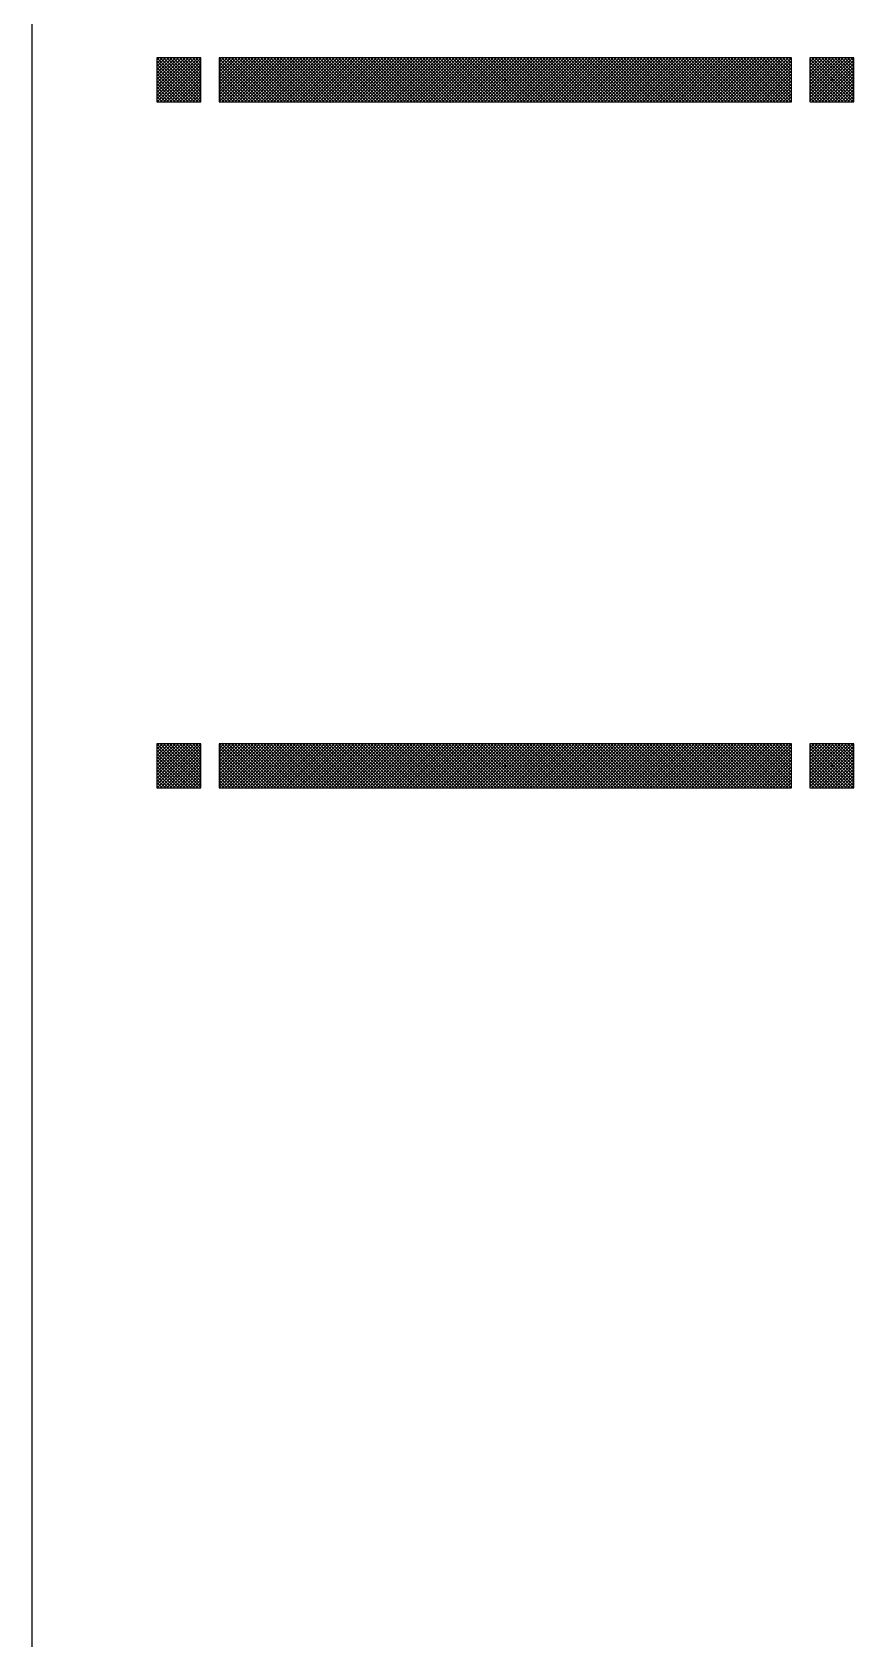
# Model space of a CAD drawing. Extents: x -92740 to -63661, y -15771 to -4391.
# Drawn here: x -82795.5 to -82644.3, y -6509.4 to -6213.7 of the extents above; entities that cross this region are included whole.
import ezdxf

# ---------------------------------------------------------------- set-up
doc = ezdxf.new("R2010")
doc.units = 0
doc.header["$MEASUREMENT"] = 0
doc.layers.add('ROOMNAME', color=1, linetype='Continuous')

msp = doc.modelspace()

# ---------------------------------------------------------------- linework, layer by layer
at = {"layer": 'ROOMNAME', "color": 103, "linetype": 'Continuous', "ltscale": 1.51875}
msp.add_line((-82795.5, -7278.9), (-82795.5, -5818.2), dxfattribs=at)
at = {"layer": 'ROOMNAME', "color": 3, "linetype": 'Continuous', "ltscale": 0.379687}
for p, q in [((-82764.45, -6218.47), (-82772.55, -6218.47)), ((-82772.55, -6218.47), (-82772.55, -6226.57)), ((-82772.55, -6218.89), (-82772.13, -6218.47)), ((-82772.55, -6219.49), (-82771.54, -6218.47)), ((-82772.55, -6220.08), (-82770.94, -6218.47)), ((-82772.55, -6220.68), (-82770.34, -6218.47)), ((-82772.55, -6221.28), (-82769.75, -6218.47)), ((-82772.55, -6221.87), (-82769.15, -6218.47)), ((-82772.55, -6222.47), (-82768.55, -6218.47)), ((-82772.55, -6223.07), (-82767.96, -6218.47)), ((-82772.55, -6223.66), (-82767.36, -6218.47)), ((-82772.55, -6224.26), (-82766.76, -6218.47)), ((-82772.55, -6224.86), (-82766.17, -6218.47)), ((-82772.55, -6225.45), (-82765.57, -6218.47)), ((-82772.55, -6226.05), (-82764.97, -6218.47)), ((-82772.55, -6219.05), (-82765.02, -6226.57)), ((-82772.55, -6219.64), (-82765.62, -6226.57)), ((-82772.55, -6220.24), (-82766.22, -6226.57)), ((-82772.53, -6218.47), (-82764.45, -6226.55)), ((-82772.48, -6226.57), (-82764.45, -6218.55)), ((-82771.93, -6218.47), (-82764.45, -6225.95)), ((-82771.88, -6226.57), (-82764.45, -6219.14)), ((-82771.33, -6218.47), (-82764.45, -6225.36)), ((-82771.28, -6226.57), (-82764.45, -6219.74)), ((-82770.74, -6218.47), (-82764.45, -6224.76)), ((-82770.69, -6226.57), (-82764.45, -6220.34)), ((-82770.14, -6218.47), (-82764.45, -6224.16)), ((-82769.54, -6218.47), (-82764.45, -6223.57)), ((-82768.95, -6218.47), (-82764.45, -6222.97)), ((-82768.35, -6218.47), (-82764.45, -6222.37)), ((-82767.75, -6218.47), (-82764.45, -6221.78)), ((-82767.16, -6218.47), (-82764.45, -6221.18)), ((-82766.56, -6218.47), (-82764.45, -6220.58)), ((-82765.96, -6218.47), (-82764.45, -6219.99)), ((-82765.37, -6218.47), (-82764.45, -6219.39)), ((-82764.77, -6218.47), (-82764.45, -6218.79)), ((-82764.45, -6226.57), (-82764.45, -6218.47)), ((-82655.78, -6218.47), (-82761.08, -6218.47)), ((-82761.08, -6218.47), (-82761.08, -6226.57)), ((-82761.08, -6218.75), (-82760.8, -6218.47)), ((-82761.08, -6219.35), (-82760.2, -6218.47)), ((-82761.08, -6219.94), (-82759.6, -6218.47)), ((-82761.08, -6220.54), (-82759.01, -6218.47)), ((-82761.08, -6221.14), (-82758.41, -6218.47)), ((-82761.08, -6221.73), (-82757.81, -6218.47)), ((-82761.08, -6222.33), (-82757.22, -6218.47)), ((-82761.08, -6222.93), (-82756.62, -6218.47)), ((-82761.08, -6223.52), (-82756.02, -6218.47)), ((-82761.08, -6224.12), (-82755.43, -6218.47)), ((-82761.08, -6224.72), (-82754.83, -6218.47)), ((-82761.08, -6225.31), (-82754.23, -6218.47)), ((-82761.08, -6225.91), (-82753.64, -6218.47)), ((-82761.08, -6226.51), (-82753.04, -6218.47)), ((-82761.08, -6218.59), (-82753.09, -6226.57)), ((-82761.08, -6219.19), (-82753.69, -6226.57)), ((-82761.08, -6219.78), (-82754.29, -6226.57)), ((-82761.08, -6220.38), (-82754.88, -6226.57)), ((-82760.6, -6218.47), (-82752.5, -6226.57)), ((-82760.54, -6226.57), (-82752.44, -6218.47)), ((-82760, -6218.47), (-82751.9, -6226.57)), ((-82759.95, -6226.57), (-82751.85, -6218.47)), ((-82759.4, -6218.47), (-82751.3, -6226.57)), ((-82759.35, -6226.57), (-82751.25, -6218.47)), ((-82758.81, -6218.47), (-82750.71, -6226.57)), ((-82758.75, -6226.57), (-82750.65, -6218.47)), ((-82758.21, -6218.47), (-82750.11, -6226.57)), ((-82758.16, -6226.57), (-82750.06, -6218.47)), ((-82757.61, -6218.47), (-82749.51, -6226.57)), ((-82757.56, -6226.57), (-82749.46, -6218.47)), ((-82757.02, -6218.47), (-82748.92, -6226.57)), ((-82756.96, -6226.57), (-82748.86, -6218.47)), ((-82756.42, -6218.47), (-82748.32, -6226.57)), ((-82756.37, -6226.57), (-82748.27, -6218.47)), ((-82755.82, -6218.47), (-82747.72, -6226.57)), ((-82755.77, -6226.57), (-82747.67, -6218.47)), ((-82755.23, -6218.47), (-82747.13, -6226.57)), ((-82755.17, -6226.57), (-82747.07, -6218.47)), ((-82754.63, -6218.47), (-82746.53, -6226.57)), ((-82754.58, -6226.57), (-82746.48, -6218.47)), ((-82754.03, -6218.47), (-82745.93, -6226.57)), ((-82753.98, -6226.57), (-82745.88, -6218.47)), ((-82753.44, -6218.47), (-82745.34, -6226.57)), ((-82753.38, -6226.57), (-82745.28, -6218.47)), ((-82752.84, -6218.47), (-82744.74, -6226.57)), ((-82752.79, -6226.57), (-82744.69, -6218.47)), ((-82752.24, -6218.47), (-82744.14, -6226.57)), ((-82752.19, -6226.57), (-82744.09, -6218.47)), ((-82751.65, -6218.47), (-82743.55, -6226.57)), ((-82751.59, -6226.57), (-82743.49, -6218.47)), ((-82751.05, -6218.47), (-82742.95, -6226.57)), ((-82751, -6226.57), (-82742.9, -6218.47)), ((-82750.45, -6218.47), (-82742.35, -6226.57)), ((-82750.4, -6226.57), (-82742.3, -6218.47)), ((-82749.86, -6218.47), (-82741.76, -6226.57)), ((-82749.8, -6226.57), (-82741.7, -6218.47)), ((-82749.26, -6218.47), (-82741.16, -6226.57)), ((-82749.21, -6226.57), (-82741.11, -6218.47)), ((-82748.66, -6218.47), (-82740.56, -6226.57)), ((-82748.61, -6226.57), (-82740.51, -6218.47)), ((-82748.07, -6218.47), (-82739.97, -6226.57)), ((-82748.01, -6226.57), (-82739.91, -6218.47)), ((-82747.47, -6218.47), (-82739.37, -6226.57)), ((-82747.42, -6226.57), (-82739.32, -6218.47)), ((-82746.87, -6218.47), (-82738.77, -6226.57)), ((-82746.82, -6226.57), (-82738.72, -6218.47)), ((-82746.28, -6218.47), (-82738.18, -6226.57)), ((-82746.22, -6226.57), (-82738.12, -6218.47)), ((-82745.68, -6218.47), (-82737.58, -6226.57)), ((-82745.63, -6226.57), (-82737.53, -6218.47)), ((-82745.08, -6218.47), (-82736.98, -6226.57)), ((-82745.03, -6226.57), (-82736.93, -6218.47)), ((-82744.49, -6218.47), (-82736.39, -6226.57)), ((-82744.43, -6226.57), (-82736.33, -6218.47)), ((-82743.89, -6218.47), (-82735.79, -6226.57)), ((-82743.84, -6226.57), (-82735.74, -6218.47)), ((-82743.29, -6218.47), (-82735.19, -6226.57)), ((-82743.24, -6226.57), (-82735.14, -6218.47)), ((-82742.7, -6218.47), (-82734.6, -6226.57)), ((-82742.65, -6226.57), (-82734.54, -6218.47)), ((-82742.1, -6218.47), (-82734, -6226.57)), ((-82742.05, -6226.57), (-82733.95, -6218.47)), ((-82741.5, -6218.47), (-82733.4, -6226.57)), ((-82741.45, -6226.57), (-82733.35, -6218.47)), ((-82740.91, -6218.47), (-82732.81, -6226.57)), ((-82740.86, -6226.57), (-82732.76, -6218.47)), ((-82740.31, -6218.47), (-82732.21, -6226.57)), ((-82740.26, -6226.57), (-82732.16, -6218.47)), ((-82739.71, -6218.47), (-82731.61, -6226.57)), ((-82739.66, -6226.57), (-82731.56, -6218.47)), ((-82739.12, -6218.47), (-82731.02, -6226.57)), ((-82739.06, -6226.57), (-82730.97, -6218.47)), ((-82738.52, -6218.47), (-82730.42, -6226.57)), ((-82738.47, -6226.57), (-82730.37, -6218.47)), ((-82737.92, -6218.47), (-82729.82, -6226.57)), ((-82737.87, -6226.57), (-82729.77, -6218.47)), ((-82737.33, -6218.47), (-82729.23, -6226.57)), ((-82737.28, -6226.57), (-82729.18, -6218.47)), ((-82736.73, -6218.47), (-82728.63, -6226.57)), ((-82736.68, -6226.57), (-82728.58, -6218.47)), ((-82736.13, -6218.47), (-82728.03, -6226.57)), ((-82736.08, -6226.57), (-82727.98, -6218.47)), ((-82735.54, -6218.47), (-82727.44, -6226.57)), ((-82735.49, -6226.57), (-82727.39, -6218.47)), ((-82734.94, -6218.47), (-82726.84, -6226.57)), ((-82734.89, -6226.57), (-82726.79, -6218.47)), ((-82734.34, -6218.47), (-82726.24, -6226.57)), ((-82734.29, -6226.57), (-82726.19, -6218.47)), ((-82733.75, -6218.47), (-82725.65, -6226.57)), ((-82733.7, -6226.57), (-82725.6, -6218.47)), ((-82733.15, -6218.47), (-82725.05, -6226.57)), ((-82733.1, -6226.57), (-82725, -6218.47)), ((-82732.55, -6218.47), (-82724.45, -6226.57)), ((-82732.5, -6226.57), (-82724.4, -6218.47)), ((-82731.96, -6218.47), (-82723.86, -6226.57)), ((-82731.91, -6226.57), (-82723.81, -6218.47)), ((-82731.36, -6218.47), (-82723.26, -6226.57)), ((-82731.31, -6226.57), (-82723.21, -6218.47)), ((-82730.76, -6218.47), (-82722.66, -6226.57)), ((-82730.71, -6226.57), (-82722.61, -6218.47)), ((-82730.17, -6218.47), (-82722.07, -6226.57)), ((-82730.12, -6226.57), (-82722.02, -6218.47)), ((-82729.57, -6218.47), (-82721.47, -6226.57)), ((-82729.52, -6226.57), (-82721.42, -6218.47)), ((-82728.97, -6218.47), (-82720.87, -6226.57)), ((-82728.92, -6226.57), (-82720.82, -6218.47)), ((-82728.38, -6218.47), (-82720.28, -6226.57)), ((-82728.33, -6226.57), (-82720.23, -6218.47)), ((-82727.78, -6218.47), (-82719.68, -6226.57)), ((-82727.73, -6226.57), (-82719.63, -6218.47)), ((-82727.18, -6218.47), (-82719.08, -6226.57)), ((-82727.13, -6226.57), (-82719.03, -6218.47)), ((-82726.59, -6218.47), (-82718.49, -6226.57)), ((-82726.54, -6226.57), (-82718.44, -6218.47)), ((-82725.99, -6218.47), (-82717.89, -6226.57)), ((-82725.94, -6226.57), (-82717.84, -6218.47)), ((-82725.39, -6218.47), (-82717.29, -6226.57)), ((-82725.34, -6226.57), (-82717.24, -6218.47)), ((-82724.8, -6218.47), (-82716.7, -6226.57)), ((-82724.75, -6226.57), (-82716.65, -6218.47)), ((-82724.2, -6218.47), (-82716.1, -6226.57)), ((-82724.15, -6226.57), (-82716.05, -6218.47)), ((-82723.6, -6218.47), (-82715.5, -6226.57)), ((-82723.55, -6226.57), (-82715.45, -6218.47)), ((-82723.01, -6218.47), (-82714.91, -6226.57)), ((-82722.96, -6226.57), (-82714.86, -6218.47)), ((-82722.41, -6218.47), (-82714.31, -6226.57)), ((-82722.36, -6226.57), (-82714.26, -6218.47)), ((-82721.82, -6218.47), (-82713.71, -6226.57)), ((-82721.76, -6226.57), (-82713.66, -6218.47)), ((-82721.22, -6218.47), (-82713.12, -6226.57)), ((-82721.17, -6226.57), (-82713.07, -6218.47)), ((-82720.62, -6218.47), (-82712.52, -6226.57)), ((-82720.57, -6226.57), (-82712.47, -6218.47)), ((-82720.02, -6218.47), (-82711.93, -6226.57)), ((-82719.97, -6226.57), (-82711.87, -6218.47)), ((-82719.43, -6218.47), (-82711.33, -6226.57)), ((-82719.38, -6226.57), (-82711.28, -6218.47)), ((-82718.83, -6218.47), (-82710.73, -6226.57)), ((-82718.78, -6226.57), (-82710.68, -6218.47)), ((-82718.23, -6218.47), (-82710.13, -6226.57)), ((-82718.18, -6226.57), (-82710.08, -6218.47)), ((-82717.64, -6218.47), (-82709.54, -6226.57)), ((-82717.59, -6226.57), (-82709.49, -6218.47)), ((-82717.04, -6218.47), (-82708.94, -6226.57)), ((-82716.99, -6226.57), (-82708.89, -6218.47)), ((-82716.45, -6218.47), (-82708.35, -6226.57)), ((-82716.39, -6226.57), (-82708.29, -6218.47)), ((-82715.85, -6218.47), (-82707.75, -6226.57)), ((-82715.8, -6226.57), (-82707.7, -6218.47)), ((-82715.25, -6218.47), (-82707.15, -6226.57)), ((-82715.2, -6226.57), (-82707.1, -6218.47)), ((-82714.66, -6218.47), (-82706.56, -6226.57)), ((-82714.6, -6226.57), (-82706.5, -6218.47)), ((-82714.06, -6218.47), (-82705.96, -6226.57)), ((-82714.01, -6226.57), (-82705.91, -6218.47)), ((-82713.46, -6218.47), (-82705.36, -6226.57)), ((-82713.41, -6226.57), (-82705.31, -6218.47)), ((-82712.87, -6218.47), (-82704.77, -6226.57)), ((-82712.81, -6226.57), (-82704.71, -6218.47)), ((-82712.27, -6218.47), (-82704.17, -6226.57)), ((-82712.22, -6226.57), (-82704.12, -6218.47)), ((-82711.67, -6218.47), (-82703.57, -6226.57)), ((-82711.62, -6226.57), (-82703.52, -6218.47)), ((-82711.08, -6218.47), (-82702.98, -6226.57)), ((-82711.02, -6226.57), (-82702.92, -6218.47)), ((-82710.48, -6218.47), (-82702.38, -6226.57)), ((-82710.43, -6226.57), (-82702.33, -6218.47)), ((-82709.88, -6218.47), (-82701.78, -6226.57)), ((-82709.83, -6226.57), (-82701.73, -6218.47)), ((-82709.29, -6218.47), (-82701.19, -6226.57)), ((-82709.23, -6226.57), (-82701.13, -6218.47)), ((-82708.69, -6218.47), (-82700.59, -6226.57)), ((-82708.64, -6226.57), (-82700.54, -6218.47)), ((-82708.09, -6218.47), (-82699.99, -6226.57)), ((-82708.04, -6226.57), (-82699.94, -6218.47)), ((-82707.5, -6218.47), (-82699.4, -6226.57)), ((-82707.44, -6226.57), (-82699.34, -6218.47)), ((-82706.9, -6218.47), (-82698.8, -6226.57)), ((-82706.85, -6226.57), (-82698.75, -6218.47)), ((-82706.3, -6218.47), (-82698.2, -6226.57)), ((-82706.25, -6226.57), (-82698.15, -6218.47)), ((-82705.71, -6218.47), (-82697.61, -6226.57)), ((-82705.65, -6226.57), (-82697.55, -6218.47)), ((-82705.11, -6218.47), (-82697.01, -6226.57)), ((-82705.06, -6226.57), (-82696.96, -6218.47)), ((-82704.51, -6218.47), (-82696.41, -6226.57)), ((-82704.46, -6226.57), (-82696.36, -6218.47)), ((-82703.92, -6218.47), (-82695.82, -6226.57)), ((-82703.86, -6226.57), (-82695.76, -6218.47)), ((-82703.32, -6218.47), (-82695.22, -6226.57)), ((-82703.27, -6226.57), (-82695.17, -6218.47)), ((-82702.72, -6218.47), (-82694.62, -6226.57)), ((-82702.67, -6226.57), (-82694.57, -6218.47)), ((-82702.13, -6218.47), (-82694.03, -6226.57)), ((-82702.07, -6226.57), (-82693.97, -6218.47)), ((-82701.53, -6218.47), (-82693.43, -6226.57)), ((-82701.48, -6226.57), (-82693.38, -6218.47)), ((-82700.93, -6218.47), (-82692.83, -6226.57)), ((-82700.88, -6226.57), (-82692.78, -6218.47)), ((-82700.34, -6218.47), (-82692.24, -6226.57)), ((-82700.28, -6226.57), (-82692.18, -6218.47)), ((-82699.74, -6218.47), (-82691.64, -6226.57)), ((-82699.69, -6226.57), (-82691.59, -6218.47)), ((-82699.14, -6218.47), (-82691.04, -6226.57)), ((-82699.09, -6226.57), (-82690.99, -6218.47)), ((-82698.55, -6218.47), (-82690.45, -6226.57)), ((-82698.49, -6226.57), (-82690.39, -6218.47)), ((-82697.95, -6218.47), (-82689.85, -6226.57)), ((-82697.9, -6226.57), (-82689.8, -6218.47)), ((-82697.35, -6218.47), (-82689.25, -6226.57)), ((-82697.3, -6226.57), (-82689.2, -6218.47)), ((-82696.76, -6218.47), (-82688.66, -6226.57)), ((-82696.7, -6226.57), (-82688.6, -6218.47)), ((-82696.16, -6218.47), (-82688.06, -6226.57)), ((-82696.11, -6226.57), (-82688.01, -6218.47)), ((-82695.56, -6218.47), (-82687.46, -6226.57)), ((-82695.51, -6226.57), (-82687.41, -6218.47)), ((-82694.97, -6218.47), (-82686.87, -6226.57)), ((-82694.91, -6226.57), (-82686.81, -6218.47)), ((-82694.37, -6218.47), (-82686.27, -6226.57)), ((-82694.32, -6226.57), (-82686.22, -6218.47)), ((-82693.77, -6218.47), (-82685.67, -6226.57)), ((-82693.72, -6226.57), (-82685.62, -6218.47)), ((-82693.18, -6218.47), (-82685.08, -6226.57)), ((-82693.12, -6226.57), (-82685.02, -6218.47)), ((-82692.58, -6218.47), (-82684.48, -6226.57)), ((-82692.53, -6226.57), (-82684.43, -6218.47)), ((-82691.98, -6218.47), (-82683.88, -6226.57)), ((-82691.93, -6226.57), (-82683.83, -6218.47)), ((-82691.39, -6218.47), (-82683.29, -6226.57)), ((-82691.33, -6226.57), (-82683.23, -6218.47)), ((-82690.79, -6218.47), (-82682.69, -6226.57)), ((-82690.74, -6226.57), (-82682.64, -6218.47)), ((-82690.19, -6218.47), (-82682.09, -6226.57)), ((-82690.14, -6226.57), (-82682.04, -6218.47)), ((-82689.6, -6218.47), (-82681.5, -6226.57)), ((-82689.54, -6226.57), (-82681.44, -6218.47)), ((-82689, -6218.47), (-82680.9, -6226.57)), ((-82688.95, -6226.57), (-82680.85, -6218.47)), ((-82688.4, -6218.47), (-82680.3, -6226.57)), ((-82688.35, -6226.57), (-82680.25, -6218.47)), ((-82687.81, -6218.47), (-82679.71, -6226.57)), ((-82687.76, -6226.57), (-82679.65, -6218.47)), ((-82687.21, -6218.47), (-82679.11, -6226.57)), ((-82687.16, -6226.57), (-82679.06, -6218.47)), ((-82686.61, -6218.47), (-82678.51, -6226.57)), ((-82686.56, -6226.57), (-82678.46, -6218.47)), ((-82686.02, -6218.47), (-82677.92, -6226.57)), ((-82685.96, -6226.57), (-82677.86, -6218.47)), ((-82685.42, -6218.47), (-82677.32, -6226.57)), ((-82685.37, -6226.57), (-82677.27, -6218.47)), ((-82684.82, -6218.47), (-82676.72, -6226.57)), ((-82684.77, -6226.57), (-82676.67, -6218.47)), ((-82684.23, -6218.47), (-82676.13, -6226.57)), ((-82684.18, -6226.57), (-82676.08, -6218.47)), ((-82683.63, -6218.47), (-82675.53, -6226.57)), ((-82683.58, -6226.57), (-82675.48, -6218.47)), ((-82683.03, -6218.47), (-82674.93, -6226.57)), ((-82682.98, -6226.57), (-82674.88, -6218.47)), ((-82682.44, -6218.47), (-82674.34, -6226.57)), ((-82682.39, -6226.57), (-82674.29, -6218.47)), ((-82681.84, -6218.47), (-82673.74, -6226.57)), ((-82681.79, -6226.57), (-82673.69, -6218.47)), ((-82681.24, -6218.47), (-82673.14, -6226.57)), ((-82681.19, -6226.57), (-82673.09, -6218.47)), ((-82680.65, -6218.47), (-82672.55, -6226.57)), ((-82680.59, -6226.57), (-82672.5, -6218.47)), ((-82680.05, -6218.47), (-82671.95, -6226.57)), ((-82680, -6226.57), (-82671.9, -6218.47)), ((-82679.45, -6218.47), (-82671.35, -6226.57)), ((-82679.4, -6226.57), (-82671.3, -6218.47)), ((-82678.86, -6218.47), (-82670.76, -6226.57)), ((-82678.81, -6226.57), (-82670.71, -6218.47)), ((-82678.26, -6218.47), (-82670.16, -6226.57)), ((-82678.21, -6226.57), (-82670.11, -6218.47)), ((-82677.66, -6218.47), (-82669.57, -6226.57)), ((-82677.61, -6226.57), (-82669.51, -6218.47)), ((-82677.07, -6218.47), (-82668.97, -6226.57)), ((-82677.02, -6226.57), (-82668.92, -6218.47)), ((-82676.47, -6218.47), (-82668.37, -6226.57)), ((-82676.42, -6226.57), (-82668.32, -6218.47)), ((-82675.88, -6218.47), (-82667.78, -6226.57)), ((-82675.82, -6226.57), (-82667.72, -6218.47)), ((-82675.28, -6218.47), (-82667.18, -6226.57)), ((-82675.23, -6226.57), (-82667.13, -6218.47)), ((-82674.68, -6218.47), (-82666.58, -6226.57)), ((-82674.63, -6226.57), (-82666.53, -6218.47)), ((-82674.08, -6218.47), (-82665.98, -6226.57)), ((-82674.03, -6226.57), (-82665.93, -6218.47)), ((-82673.49, -6218.47), (-82665.39, -6226.57)), ((-82673.44, -6226.57), (-82665.34, -6218.47)), ((-82672.89, -6218.47), (-82664.79, -6226.57)), ((-82672.84, -6226.57), (-82664.74, -6218.47)), ((-82672.3, -6218.47), (-82664.2, -6226.57)), ((-82672.24, -6226.57), (-82664.14, -6218.47)), ((-82671.7, -6218.47), (-82663.6, -6226.57)), ((-82671.65, -6226.57), (-82663.55, -6218.47)), ((-82671.1, -6218.47), (-82663, -6226.57)), ((-82671.05, -6226.57), (-82662.95, -6218.47)), ((-82670.51, -6218.47), (-82662.41, -6226.57)), ((-82670.45, -6226.57), (-82662.35, -6218.47)), ((-82669.91, -6218.47), (-82661.81, -6226.57)), ((-82669.86, -6226.57), (-82661.76, -6218.47)), ((-82669.31, -6218.47), (-82661.21, -6226.57)), ((-82669.26, -6226.57), (-82661.16, -6218.47)), ((-82668.72, -6218.47), (-82660.62, -6226.57)), ((-82668.66, -6226.57), (-82660.56, -6218.47)), ((-82668.12, -6218.47), (-82660.02, -6226.57)), ((-82668.07, -6226.57), (-82659.97, -6218.47)), ((-82667.52, -6218.47), (-82659.42, -6226.57)), ((-82667.47, -6226.57), (-82659.37, -6218.47)), ((-82666.93, -6218.47), (-82658.83, -6226.57)), ((-82666.87, -6226.57), (-82658.77, -6218.47)), ((-82666.33, -6218.47), (-82658.23, -6226.57)), ((-82666.28, -6226.57), (-82658.18, -6218.47)), ((-82665.73, -6218.47), (-82657.63, -6226.57)), ((-82665.68, -6226.57), (-82657.58, -6218.47)), ((-82665.14, -6218.47), (-82657.04, -6226.57)), ((-82665.08, -6226.57), (-82656.98, -6218.47)), ((-82664.54, -6218.47), (-82656.44, -6226.57)), ((-82664.49, -6226.57), (-82656.39, -6218.47)), ((-82663.94, -6218.47), (-82655.84, -6226.57)), ((-82663.89, -6226.57), (-82655.79, -6218.47)), ((-82663.35, -6218.47), (-82655.78, -6226.04)), ((-82663.29, -6226.57), (-82655.78, -6219.05)), ((-82662.75, -6218.47), (-82655.78, -6225.45)), ((-82662.7, -6226.57), (-82655.78, -6219.65)), ((-82662.15, -6218.47), (-82655.78, -6224.85)), ((-82662.1, -6226.57), (-82655.78, -6220.25)), ((-82661.56, -6218.47), (-82655.78, -6224.25)), ((-82660.96, -6218.47), (-82655.78, -6223.66)), ((-82660.36, -6218.47), (-82655.78, -6223.06)), ((-82659.77, -6218.47), (-82655.78, -6222.46)), ((-82659.17, -6218.47), (-82655.78, -6221.87)), ((-82658.57, -6218.47), (-82655.78, -6221.27)), ((-82657.98, -6218.47), (-82655.78, -6220.67)), ((-82657.38, -6218.47), (-82655.78, -6220.08)), ((-82656.78, -6218.47), (-82655.78, -6219.48)), ((-82656.19, -6218.47), (-82655.78, -6218.88)), ((-82655.78, -6226.57), (-82655.78, -6218.47)), ((-82644.3, -6218.47), (-82652.4, -6218.47)), ((-82652.4, -6218.47), (-82652.4, -6226.57)), ((-82652.4, -6218.66), (-82652.21, -6218.47)), ((-82652.4, -6219.26), (-82651.62, -6218.47)), ((-82652.4, -6219.85), (-82651.02, -6218.47)), ((-82652.4, -6220.45), (-82650.42, -6218.47)), ((-82652.4, -6221.05), (-82649.82, -6218.47)), ((-82652.4, -6221.64), (-82649.23, -6218.47)), ((-82652.4, -6222.24), (-82648.63, -6218.47)), ((-82652.4, -6222.84), (-82648.04, -6218.47)), ((-82652.4, -6223.43), (-82647.44, -6218.47)), ((-82652.4, -6224.03), (-82646.84, -6218.47)), ((-82652.4, -6224.63), (-82646.25, -6218.47)), ((-82652.4, -6225.22), (-82645.65, -6218.47)), ((-82652.4, -6225.82), (-82645.05, -6218.47)), ((-82652.4, -6226.42), (-82644.46, -6218.47)), ((-82652.4, -6218.68), (-82644.51, -6226.57)), ((-82652.4, -6219.27), (-82645.1, -6226.57)), ((-82652.4, -6219.87), (-82645.7, -6226.57)), ((-82652.4, -6220.47), (-82646.3, -6226.57)), ((-82652.01, -6218.47), (-82644.3, -6226.18)), ((-82651.96, -6226.57), (-82644.3, -6218.91)), ((-82651.41, -6218.47), (-82644.3, -6225.58)), ((-82651.36, -6226.57), (-82644.3, -6219.51)), ((-82650.82, -6218.47), (-82644.3, -6224.99)), ((-82650.77, -6226.57), (-82644.3, -6220.11)), ((-82650.22, -6218.47), (-82644.3, -6224.39)), ((-82649.62, -6218.47), (-82644.3, -6223.8)), ((-82649.03, -6218.47), (-82644.3, -6223.2)), ((-82648.43, -6218.47), (-82644.3, -6222.6)), ((-82647.83, -6218.47), (-82644.3, -6222.01)), ((-82647.24, -6218.47), (-82644.3, -6221.41)), ((-82646.64, -6218.47), (-82644.3, -6220.81)), ((-82646.04, -6218.47), (-82644.3, -6220.22)), ((-82645.45, -6218.47), (-82644.3, -6219.62)), ((-82644.85, -6218.47), (-82644.3, -6219.02)), ((-82644.3, -6226.57), (-82644.3, -6218.47)), ((-82772.55, -6220.84), (-82766.81, -6226.57)), ((-82772.55, -6221.43), (-82767.41, -6226.57)), ((-82772.55, -6222.03), (-82768.01, -6226.57)), ((-82772.55, -6222.63), (-82768.6, -6226.57)), ((-82772.55, -6223.22), (-82769.2, -6226.57)), ((-82770.09, -6226.57), (-82764.45, -6220.93)), ((-82769.49, -6226.57), (-82764.45, -6221.53)), ((-82768.9, -6226.57), (-82764.45, -6222.13)), ((-82768.3, -6226.57), (-82764.45, -6222.72)), ((-82767.7, -6226.57), (-82764.45, -6223.32)), ((-82761.08, -6220.98), (-82755.48, -6226.57)), ((-82761.08, -6221.57), (-82756.08, -6226.57)), ((-82761.08, -6222.17), (-82756.67, -6226.57)), ((-82761.08, -6222.77), (-82757.27, -6226.57)), ((-82761.08, -6223.36), (-82757.87, -6226.57)), ((-82661.5, -6226.57), (-82655.78, -6220.84)), ((-82660.91, -6226.57), (-82655.78, -6221.44)), ((-82660.31, -6226.57), (-82655.78, -6222.04)), ((-82659.71, -6226.57), (-82655.78, -6222.63)), ((-82659.12, -6226.57), (-82655.78, -6223.23)), ((-82652.4, -6221.06), (-82646.89, -6226.57)), ((-82652.4, -6221.66), (-82647.49, -6226.57)), ((-82652.4, -6222.26), (-82648.09, -6226.57)), ((-82652.4, -6222.85), (-82648.68, -6226.57)), ((-82652.4, -6223.45), (-82649.28, -6226.57)), ((-82650.17, -6226.57), (-82644.3, -6220.7)), ((-82649.57, -6226.57), (-82644.3, -6221.3)), ((-82648.98, -6226.57), (-82644.3, -6221.9)), ((-82648.38, -6226.57), (-82644.3, -6222.49)), ((-82647.78, -6226.57), (-82644.3, -6223.09)), ((-82772.55, -6223.82), (-82769.8, -6226.57)), ((-82772.55, -6224.42), (-82770.39, -6226.57)), ((-82772.55, -6225.01), (-82770.99, -6226.57)), ((-82772.55, -6225.61), (-82771.59, -6226.57)), ((-82772.55, -6226.21), (-82772.18, -6226.57)), ((-82767.11, -6226.57), (-82764.45, -6223.92)), ((-82766.51, -6226.57), (-82764.45, -6224.51)), ((-82765.91, -6226.57), (-82764.45, -6225.11)), ((-82765.32, -6226.57), (-82764.45, -6225.71)), ((-82764.72, -6226.57), (-82764.45, -6226.3)), ((-82761.08, -6223.96), (-82758.46, -6226.57)), ((-82761.08, -6224.56), (-82759.06, -6226.57)), ((-82761.08, -6225.15), (-82759.65, -6226.57)), ((-82761.08, -6225.75), (-82760.25, -6226.57)), ((-82761.08, -6226.35), (-82760.85, -6226.57)), ((-82658.52, -6226.57), (-82655.78, -6223.83)), ((-82657.92, -6226.57), (-82655.78, -6224.42)), ((-82657.33, -6226.57), (-82655.78, -6225.02)), ((-82656.73, -6226.57), (-82655.78, -6225.62)), ((-82656.13, -6226.57), (-82655.78, -6226.21)), ((-82652.4, -6224.05), (-82649.88, -6226.57)), ((-82652.4, -6224.64), (-82650.47, -6226.57)), ((-82652.4, -6225.24), (-82651.07, -6226.57)), ((-82652.4, -6225.84), (-82651.67, -6226.57)), ((-82647.19, -6226.57), (-82644.3, -6223.69)), ((-82646.59, -6226.57), (-82644.3, -6224.28)), ((-82645.99, -6226.57), (-82644.3, -6224.88)), ((-82645.4, -6226.57), (-82644.3, -6225.48)), ((-82644.8, -6226.57), (-82644.3, -6226.07)), ((-82772.55, -6226.57), (-82764.45, -6226.57)), ((-82761.08, -6226.57), (-82655.78, -6226.57)), ((-82652.4, -6226.43), (-82652.26, -6226.57)), ((-82652.4, -6226.57), (-82644.3, -6226.57)), ((-82764.45, -6344.7), (-82772.55, -6344.7)), ((-82772.55, -6344.7), (-82772.55, -6352.8)), ((-82772.55, -6345.12), (-82772.13, -6344.7)), ((-82772.55, -6345.71), (-82771.54, -6344.7)), ((-82772.55, -6346.31), (-82770.94, -6344.7)), ((-82772.55, -6346.91), (-82770.34, -6344.7)), ((-82772.55, -6347.5), (-82769.75, -6344.7)), ((-82772.55, -6348.1), (-82769.15, -6344.7)), ((-82772.55, -6348.7), (-82768.55, -6344.7)), ((-82772.55, -6349.29), (-82767.96, -6344.7)), ((-82772.55, -6349.89), (-82767.36, -6344.7)), ((-82772.55, -6350.49), (-82766.76, -6344.7)), ((-82772.55, -6351.08), (-82766.17, -6344.7)), ((-82772.55, -6351.68), (-82765.57, -6344.7)), ((-82772.55, -6352.27), (-82764.97, -6344.7)), ((-82772.55, -6345.27), (-82765.02, -6352.8)), ((-82772.55, -6345.87), (-82765.62, -6352.8)), ((-82772.55, -6346.46), (-82766.22, -6352.8)), ((-82772.55, -6347.06), (-82766.81, -6352.8)), ((-82772.53, -6344.7), (-82764.45, -6352.77)), ((-82772.48, -6352.8), (-82764.45, -6344.77)), ((-82771.93, -6344.7), (-82764.45, -6352.18)), ((-82771.88, -6352.8), (-82764.45, -6345.37)), ((-82771.33, -6344.7), (-82764.45, -6351.58)), ((-82771.28, -6352.8), (-82764.45, -6345.96)), ((-82770.74, -6344.7), (-82764.45, -6350.98)), ((-82770.69, -6352.8), (-82764.45, -6346.56)), ((-82770.14, -6344.7), (-82764.45, -6350.39)), ((-82770.09, -6352.8), (-82764.45, -6347.16)), ((-82769.54, -6344.7), (-82764.45, -6349.79)), ((-82768.95, -6344.7), (-82764.45, -6349.19)), ((-82768.35, -6344.7), (-82764.45, -6348.6)), ((-82767.75, -6344.7), (-82764.45, -6348)), ((-82767.16, -6344.7), (-82764.45, -6347.4)), ((-82766.56, -6344.7), (-82764.45, -6346.81)), ((-82765.96, -6344.7), (-82764.45, -6346.21)), ((-82765.37, -6344.7), (-82764.45, -6345.61)), ((-82764.77, -6344.7), (-82764.45, -6345.02)), ((-82764.45, -6352.8), (-82764.45, -6344.7)), ((-82655.78, -6344.7), (-82761.08, -6344.7)), ((-82761.08, -6344.7), (-82761.08, -6352.8)), ((-82761.08, -6344.98), (-82760.8, -6344.7)), ((-82761.08, -6345.57), (-82760.2, -6344.7)), ((-82761.08, -6346.17), (-82759.6, -6344.7)), ((-82761.08, -6346.77), (-82759.01, -6344.7)), ((-82761.08, -6347.36), (-82758.41, -6344.7)), ((-82761.08, -6347.96), (-82757.81, -6344.7)), ((-82761.08, -6348.56), (-82757.22, -6344.7)), ((-82761.08, -6349.15), (-82756.62, -6344.7)), ((-82761.08, -6349.75), (-82756.02, -6344.7)), ((-82761.08, -6350.35), (-82755.43, -6344.7)), ((-82761.08, -6350.94), (-82754.83, -6344.7)), ((-82761.08, -6351.54), (-82754.23, -6344.7)), ((-82761.08, -6352.14), (-82753.64, -6344.7)), ((-82761.08, -6352.73), (-82753.04, -6344.7)), ((-82761.08, -6344.81), (-82753.09, -6352.8)), ((-82761.08, -6345.41), (-82753.69, -6352.8)), ((-82761.08, -6346.01), (-82754.29, -6352.8)), ((-82761.08, -6346.6), (-82754.88, -6352.8)), ((-82761.08, -6347.2), (-82755.48, -6352.8)), ((-82760.6, -6344.7), (-82752.5, -6352.8)), ((-82760.54, -6352.8), (-82752.44, -6344.7)), ((-82760, -6344.7), (-82751.9, -6352.8)), ((-82759.95, -6352.8), (-82751.85, -6344.7)), ((-82759.4, -6344.7), (-82751.3, -6352.8)), ((-82759.35, -6352.8), (-82751.25, -6344.7)), ((-82758.81, -6344.7), (-82750.71, -6352.8)), ((-82758.75, -6352.8), (-82750.65, -6344.7)), ((-82758.21, -6344.7), (-82750.11, -6352.8)), ((-82758.16, -6352.8), (-82750.06, -6344.7)), ((-82757.61, -6344.7), (-82749.51, -6352.8)), ((-82757.56, -6352.8), (-82749.46, -6344.7)), ((-82757.02, -6344.7), (-82748.92, -6352.8)), ((-82756.96, -6352.8), (-82748.86, -6344.7)), ((-82756.42, -6344.7), (-82748.32, -6352.8)), ((-82756.37, -6352.8), (-82748.27, -6344.7)), ((-82755.82, -6344.7), (-82747.72, -6352.8)), ((-82755.77, -6352.8), (-82747.67, -6344.7)), ((-82755.23, -6344.7), (-82747.13, -6352.8)), ((-82755.17, -6352.8), (-82747.07, -6344.7)), ((-82754.63, -6344.7), (-82746.53, -6352.8)), ((-82754.58, -6352.8), (-82746.48, -6344.7)), ((-82754.03, -6344.7), (-82745.93, -6352.8)), ((-82753.98, -6352.8), (-82745.88, -6344.7)), ((-82753.44, -6344.7), (-82745.34, -6352.8)), ((-82753.38, -6352.8), (-82745.28, -6344.7)), ((-82752.84, -6344.7), (-82744.74, -6352.8)), ((-82752.79, -6352.8), (-82744.69, -6344.7)), ((-82752.24, -6344.7), (-82744.14, -6352.8)), ((-82752.19, -6352.8), (-82744.09, -6344.7)), ((-82751.65, -6344.7), (-82743.55, -6352.8)), ((-82751.59, -6352.8), (-82743.49, -6344.7)), ((-82751.05, -6344.7), (-82742.95, -6352.8)), ((-82751, -6352.8), (-82742.9, -6344.7)), ((-82750.45, -6344.7), (-82742.35, -6352.8)), ((-82750.4, -6352.8), (-82742.3, -6344.7)), ((-82749.86, -6344.7), (-82741.76, -6352.8)), ((-82749.8, -6352.8), (-82741.7, -6344.7)), ((-82749.26, -6344.7), (-82741.16, -6352.8)), ((-82749.21, -6352.8), (-82741.11, -6344.7)), ((-82748.66, -6344.7), (-82740.56, -6352.8)), ((-82748.61, -6352.8), (-82740.51, -6344.7)), ((-82748.07, -6344.7), (-82739.97, -6352.8)), ((-82748.01, -6352.8), (-82739.91, -6344.7)), ((-82747.47, -6344.7), (-82739.37, -6352.8)), ((-82747.42, -6352.8), (-82739.32, -6344.7)), ((-82746.87, -6344.7), (-82738.77, -6352.8)), ((-82746.82, -6352.8), (-82738.72, -6344.7)), ((-82746.28, -6344.7), (-82738.18, -6352.8)), ((-82746.22, -6352.8), (-82738.12, -6344.7)), ((-82745.68, -6344.7), (-82737.58, -6352.8)), ((-82745.63, -6352.8), (-82737.53, -6344.7)), ((-82745.08, -6344.7), (-82736.98, -6352.8)), ((-82745.03, -6352.8), (-82736.93, -6344.7)), ((-82744.49, -6344.7), (-82736.39, -6352.8)), ((-82744.43, -6352.8), (-82736.33, -6344.7)), ((-82743.89, -6344.7), (-82735.79, -6352.8)), ((-82743.84, -6352.8), (-82735.74, -6344.7)), ((-82743.29, -6344.7), (-82735.19, -6352.8)), ((-82743.24, -6352.8), (-82735.14, -6344.7)), ((-82742.7, -6344.7), (-82734.6, -6352.8)), ((-82742.65, -6352.8), (-82734.54, -6344.7)), ((-82742.1, -6344.7), (-82734, -6352.8)), ((-82742.05, -6352.8), (-82733.95, -6344.7)), ((-82741.5, -6344.7), (-82733.4, -6352.8)), ((-82741.45, -6352.8), (-82733.35, -6344.7)), ((-82740.91, -6344.7), (-82732.81, -6352.8)), ((-82740.86, -6352.8), (-82732.76, -6344.7)), ((-82740.31, -6344.7), (-82732.21, -6352.8)), ((-82740.26, -6352.8), (-82732.16, -6344.7)), ((-82739.71, -6344.7), (-82731.61, -6352.8)), ((-82739.66, -6352.8), (-82731.56, -6344.7)), ((-82739.12, -6344.7), (-82731.02, -6352.8)), ((-82739.06, -6352.8), (-82730.97, -6344.7)), ((-82738.52, -6344.7), (-82730.42, -6352.8)), ((-82738.47, -6352.8), (-82730.37, -6344.7)), ((-82737.92, -6344.7), (-82729.82, -6352.8)), ((-82737.87, -6352.8), (-82729.77, -6344.7)), ((-82737.33, -6344.7), (-82729.23, -6352.8)), ((-82737.28, -6352.8), (-82729.18, -6344.7)), ((-82736.73, -6344.7), (-82728.63, -6352.8)), ((-82736.68, -6352.8), (-82728.58, -6344.7)), ((-82736.13, -6344.7), (-82728.03, -6352.8)), ((-82736.08, -6352.8), (-82727.98, -6344.7)), ((-82735.54, -6344.7), (-82727.44, -6352.8)), ((-82735.49, -6352.8), (-82727.39, -6344.7)), ((-82734.94, -6344.7), (-82726.84, -6352.8)), ((-82734.89, -6352.8), (-82726.79, -6344.7)), ((-82734.34, -6344.7), (-82726.24, -6352.8)), ((-82734.29, -6352.8), (-82726.19, -6344.7)), ((-82733.75, -6344.7), (-82725.65, -6352.8)), ((-82733.7, -6352.8), (-82725.6, -6344.7)), ((-82733.15, -6344.7), (-82725.05, -6352.8)), ((-82733.1, -6352.8), (-82725, -6344.7)), ((-82732.55, -6344.7), (-82724.45, -6352.8)), ((-82732.5, -6352.8), (-82724.4, -6344.7)), ((-82731.96, -6344.7), (-82723.86, -6352.8)), ((-82731.91, -6352.8), (-82723.81, -6344.7)), ((-82731.36, -6344.7), (-82723.26, -6352.8)), ((-82731.31, -6352.8), (-82723.21, -6344.7)), ((-82730.76, -6344.7), (-82722.66, -6352.8)), ((-82730.71, -6352.8), (-82722.61, -6344.7)), ((-82730.17, -6344.7), (-82722.07, -6352.8)), ((-82730.12, -6352.8), (-82722.02, -6344.7)), ((-82729.57, -6344.7), (-82721.47, -6352.8)), ((-82729.52, -6352.8), (-82721.42, -6344.7)), ((-82728.97, -6344.7), (-82720.87, -6352.8)), ((-82728.92, -6352.8), (-82720.82, -6344.7)), ((-82728.38, -6344.7), (-82720.28, -6352.8)), ((-82728.33, -6352.8), (-82720.23, -6344.7)), ((-82727.78, -6344.7), (-82719.68, -6352.8)), ((-82727.73, -6352.8), (-82719.63, -6344.7)), ((-82727.18, -6344.7), (-82719.08, -6352.8)), ((-82727.13, -6352.8), (-82719.03, -6344.7)), ((-82726.59, -6344.7), (-82718.49, -6352.8)), ((-82726.54, -6352.8), (-82718.44, -6344.7)), ((-82725.99, -6344.7), (-82717.89, -6352.8)), ((-82725.94, -6352.8), (-82717.84, -6344.7)), ((-82725.39, -6344.7), (-82717.29, -6352.8)), ((-82725.34, -6352.8), (-82717.24, -6344.7)), ((-82724.8, -6344.7), (-82716.7, -6352.8)), ((-82724.75, -6352.8), (-82716.65, -6344.7)), ((-82724.2, -6344.7), (-82716.1, -6352.8)), ((-82724.15, -6352.8), (-82716.05, -6344.7)), ((-82723.6, -6344.7), (-82715.5, -6352.8)), ((-82723.55, -6352.8), (-82715.45, -6344.7)), ((-82723.01, -6344.7), (-82714.91, -6352.8)), ((-82722.96, -6352.8), (-82714.86, -6344.7)), ((-82722.41, -6344.7), (-82714.31, -6352.8)), ((-82722.36, -6352.8), (-82714.26, -6344.7)), ((-82721.82, -6344.7), (-82713.71, -6352.8)), ((-82721.76, -6352.8), (-82713.66, -6344.7)), ((-82721.22, -6344.7), (-82713.12, -6352.8)), ((-82721.17, -6352.8), (-82713.07, -6344.7)), ((-82720.62, -6344.7), (-82712.52, -6352.8)), ((-82720.57, -6352.8), (-82712.47, -6344.7)), ((-82720.02, -6344.7), (-82711.93, -6352.8)), ((-82719.97, -6352.8), (-82711.87, -6344.7)), ((-82719.43, -6344.7), (-82711.33, -6352.8)), ((-82719.38, -6352.8), (-82711.28, -6344.7)), ((-82718.83, -6344.7), (-82710.73, -6352.8)), ((-82718.78, -6352.8), (-82710.68, -6344.7)), ((-82718.23, -6344.7), (-82710.13, -6352.8)), ((-82718.18, -6352.8), (-82710.08, -6344.7)), ((-82717.64, -6344.7), (-82709.54, -6352.8)), ((-82717.59, -6352.8), (-82709.49, -6344.7)), ((-82717.04, -6344.7), (-82708.94, -6352.8)), ((-82716.99, -6352.8), (-82708.89, -6344.7)), ((-82716.45, -6344.7), (-82708.35, -6352.8)), ((-82716.39, -6352.8), (-82708.29, -6344.7)), ((-82715.85, -6344.7), (-82707.75, -6352.8)), ((-82715.8, -6352.8), (-82707.7, -6344.7)), ((-82715.25, -6344.7), (-82707.15, -6352.8)), ((-82715.2, -6352.8), (-82707.1, -6344.7)), ((-82714.66, -6344.7), (-82706.56, -6352.8)), ((-82714.6, -6352.8), (-82706.5, -6344.7)), ((-82714.06, -6344.7), (-82705.96, -6352.8)), ((-82714.01, -6352.8), (-82705.91, -6344.7)), ((-82713.46, -6344.7), (-82705.36, -6352.8)), ((-82713.41, -6352.8), (-82705.31, -6344.7)), ((-82712.87, -6344.7), (-82704.77, -6352.8)), ((-82712.81, -6352.8), (-82704.71, -6344.7)), ((-82712.27, -6344.7), (-82704.17, -6352.8)), ((-82712.22, -6352.8), (-82704.12, -6344.7)), ((-82711.67, -6344.7), (-82703.57, -6352.8)), ((-82711.62, -6352.8), (-82703.52, -6344.7)), ((-82711.08, -6344.7), (-82702.98, -6352.8)), ((-82711.02, -6352.8), (-82702.92, -6344.7)), ((-82710.48, -6344.7), (-82702.38, -6352.8)), ((-82710.43, -6352.8), (-82702.33, -6344.7)), ((-82709.88, -6344.7), (-82701.78, -6352.8)), ((-82709.83, -6352.8), (-82701.73, -6344.7)), ((-82709.29, -6344.7), (-82701.19, -6352.8)), ((-82709.23, -6352.8), (-82701.13, -6344.7)), ((-82708.69, -6344.7), (-82700.59, -6352.8)), ((-82708.64, -6352.8), (-82700.54, -6344.7)), ((-82708.09, -6344.7), (-82699.99, -6352.8)), ((-82708.04, -6352.8), (-82699.94, -6344.7)), ((-82707.5, -6344.7), (-82699.4, -6352.8)), ((-82707.44, -6352.8), (-82699.34, -6344.7)), ((-82706.9, -6344.7), (-82698.8, -6352.8)), ((-82706.85, -6352.8), (-82698.75, -6344.7)), ((-82706.3, -6344.7), (-82698.2, -6352.8)), ((-82706.25, -6352.8), (-82698.15, -6344.7)), ((-82705.71, -6344.7), (-82697.61, -6352.8)), ((-82705.65, -6352.8), (-82697.55, -6344.7)), ((-82705.11, -6344.7), (-82697.01, -6352.8)), ((-82705.06, -6352.8), (-82696.96, -6344.7)), ((-82704.51, -6344.7), (-82696.41, -6352.8)), ((-82704.46, -6352.8), (-82696.36, -6344.7)), ((-82703.92, -6344.7), (-82695.82, -6352.8)), ((-82703.86, -6352.8), (-82695.76, -6344.7)), ((-82703.32, -6344.7), (-82695.22, -6352.8)), ((-82703.27, -6352.8), (-82695.17, -6344.7)), ((-82702.72, -6344.7), (-82694.62, -6352.8)), ((-82702.67, -6352.8), (-82694.57, -6344.7)), ((-82702.13, -6344.7), (-82694.03, -6352.8)), ((-82702.07, -6352.8), (-82693.97, -6344.7)), ((-82701.53, -6344.7), (-82693.43, -6352.8)), ((-82701.48, -6352.8), (-82693.38, -6344.7)), ((-82700.93, -6344.7), (-82692.83, -6352.8)), ((-82700.88, -6352.8), (-82692.78, -6344.7)), ((-82700.34, -6344.7), (-82692.24, -6352.8)), ((-82700.28, -6352.8), (-82692.18, -6344.7)), ((-82699.74, -6344.7), (-82691.64, -6352.8)), ((-82699.69, -6352.8), (-82691.59, -6344.7)), ((-82699.14, -6344.7), (-82691.04, -6352.8)), ((-82699.09, -6352.8), (-82690.99, -6344.7)), ((-82698.55, -6344.7), (-82690.45, -6352.8)), ((-82698.49, -6352.8), (-82690.39, -6344.7)), ((-82697.95, -6344.7), (-82689.85, -6352.8)), ((-82697.9, -6352.8), (-82689.8, -6344.7)), ((-82697.35, -6344.7), (-82689.25, -6352.8)), ((-82697.3, -6352.8), (-82689.2, -6344.7)), ((-82696.76, -6344.7), (-82688.66, -6352.8)), ((-82696.7, -6352.8), (-82688.6, -6344.7)), ((-82696.16, -6344.7), (-82688.06, -6352.8)), ((-82696.11, -6352.8), (-82688.01, -6344.7)), ((-82695.56, -6344.7), (-82687.46, -6352.8)), ((-82695.51, -6352.8), (-82687.41, -6344.7)), ((-82694.97, -6344.7), (-82686.87, -6352.8)), ((-82694.91, -6352.8), (-82686.81, -6344.7)), ((-82694.37, -6344.7), (-82686.27, -6352.8)), ((-82694.32, -6352.8), (-82686.22, -6344.7)), ((-82693.77, -6344.7), (-82685.67, -6352.8)), ((-82693.72, -6352.8), (-82685.62, -6344.7)), ((-82693.18, -6344.7), (-82685.08, -6352.8)), ((-82693.12, -6352.8), (-82685.02, -6344.7)), ((-82692.58, -6344.7), (-82684.48, -6352.8)), ((-82692.53, -6352.8), (-82684.43, -6344.7)), ((-82691.98, -6344.7), (-82683.88, -6352.8)), ((-82691.93, -6352.8), (-82683.83, -6344.7)), ((-82691.39, -6344.7), (-82683.29, -6352.8)), ((-82691.33, -6352.8), (-82683.23, -6344.7)), ((-82690.79, -6344.7), (-82682.69, -6352.8)), ((-82690.74, -6352.8), (-82682.64, -6344.7)), ((-82690.19, -6344.7), (-82682.09, -6352.8)), ((-82690.14, -6352.8), (-82682.04, -6344.7)), ((-82689.6, -6344.7), (-82681.5, -6352.8)), ((-82689.54, -6352.8), (-82681.44, -6344.7)), ((-82689, -6344.7), (-82680.9, -6352.8)), ((-82688.95, -6352.8), (-82680.85, -6344.7)), ((-82688.4, -6344.7), (-82680.3, -6352.8)), ((-82688.35, -6352.8), (-82680.25, -6344.7)), ((-82687.81, -6344.7), (-82679.71, -6352.8)), ((-82687.76, -6352.8), (-82679.65, -6344.7)), ((-82687.21, -6344.7), (-82679.11, -6352.8)), ((-82687.16, -6352.8), (-82679.06, -6344.7)), ((-82686.61, -6344.7), (-82678.51, -6352.8)), ((-82686.56, -6352.8), (-82678.46, -6344.7)), ((-82686.02, -6344.7), (-82677.92, -6352.8)), ((-82685.96, -6352.8), (-82677.86, -6344.7)), ((-82685.42, -6344.7), (-82677.32, -6352.8)), ((-82685.37, -6352.8), (-82677.27, -6344.7)), ((-82684.82, -6344.7), (-82676.72, -6352.8)), ((-82684.77, -6352.8), (-82676.67, -6344.7)), ((-82684.23, -6344.7), (-82676.13, -6352.8)), ((-82684.18, -6352.8), (-82676.08, -6344.7)), ((-82683.63, -6344.7), (-82675.53, -6352.8)), ((-82683.58, -6352.8), (-82675.48, -6344.7)), ((-82683.03, -6344.7), (-82674.93, -6352.8)), ((-82682.98, -6352.8), (-82674.88, -6344.7)), ((-82682.44, -6344.7), (-82674.34, -6352.8)), ((-82682.39, -6352.8), (-82674.29, -6344.7)), ((-82681.84, -6344.7), (-82673.74, -6352.8)), ((-82681.79, -6352.8), (-82673.69, -6344.7)), ((-82681.24, -6344.7), (-82673.14, -6352.8)), ((-82681.19, -6352.8), (-82673.09, -6344.7)), ((-82680.65, -6344.7), (-82672.55, -6352.8)), ((-82680.59, -6352.8), (-82672.5, -6344.7)), ((-82680.05, -6344.7), (-82671.95, -6352.8)), ((-82680, -6352.8), (-82671.9, -6344.7)), ((-82679.45, -6344.7), (-82671.35, -6352.8)), ((-82679.4, -6352.8), (-82671.3, -6344.7)), ((-82678.86, -6344.7), (-82670.76, -6352.8)), ((-82678.81, -6352.8), (-82670.71, -6344.7)), ((-82678.26, -6344.7), (-82670.16, -6352.8)), ((-82678.21, -6352.8), (-82670.11, -6344.7)), ((-82677.66, -6344.7), (-82669.57, -6352.8)), ((-82677.61, -6352.8), (-82669.51, -6344.7)), ((-82677.07, -6344.7), (-82668.97, -6352.8)), ((-82677.02, -6352.8), (-82668.92, -6344.7)), ((-82676.47, -6344.7), (-82668.37, -6352.8)), ((-82676.42, -6352.8), (-82668.32, -6344.7)), ((-82675.88, -6344.7), (-82667.78, -6352.8)), ((-82675.82, -6352.8), (-82667.72, -6344.7)), ((-82675.28, -6344.7), (-82667.18, -6352.8)), ((-82675.23, -6352.8), (-82667.13, -6344.7)), ((-82674.68, -6344.7), (-82666.58, -6352.8)), ((-82674.63, -6352.8), (-82666.53, -6344.7)), ((-82674.08, -6344.7), (-82665.98, -6352.8)), ((-82674.03, -6352.8), (-82665.93, -6344.7)), ((-82673.49, -6344.7), (-82665.39, -6352.8)), ((-82673.44, -6352.8), (-82665.34, -6344.7)), ((-82672.89, -6344.7), (-82664.79, -6352.8)), ((-82672.84, -6352.8), (-82664.74, -6344.7)), ((-82672.3, -6344.7), (-82664.2, -6352.8)), ((-82672.24, -6352.8), (-82664.14, -6344.7)), ((-82671.7, -6344.7), (-82663.6, -6352.8)), ((-82671.65, -6352.8), (-82663.55, -6344.7)), ((-82671.1, -6344.7), (-82663, -6352.8)), ((-82671.05, -6352.8), (-82662.95, -6344.7)), ((-82670.51, -6344.7), (-82662.41, -6352.8)), ((-82670.45, -6352.8), (-82662.35, -6344.7)), ((-82669.91, -6344.7), (-82661.81, -6352.8)), ((-82669.86, -6352.8), (-82661.76, -6344.7)), ((-82669.31, -6344.7), (-82661.21, -6352.8)), ((-82669.26, -6352.8), (-82661.16, -6344.7)), ((-82668.72, -6344.7), (-82660.62, -6352.8)), ((-82668.66, -6352.8), (-82660.56, -6344.7)), ((-82668.12, -6344.7), (-82660.02, -6352.8)), ((-82668.07, -6352.8), (-82659.97, -6344.7)), ((-82667.52, -6344.7), (-82659.42, -6352.8)), ((-82667.47, -6352.8), (-82659.37, -6344.7)), ((-82666.93, -6344.7), (-82658.83, -6352.8)), ((-82666.87, -6352.8), (-82658.77, -6344.7)), ((-82666.33, -6344.7), (-82658.23, -6352.8)), ((-82666.28, -6352.8), (-82658.18, -6344.7)), ((-82665.73, -6344.7), (-82657.63, -6352.8)), ((-82665.68, -6352.8), (-82657.58, -6344.7)), ((-82665.14, -6344.7), (-82657.04, -6352.8)), ((-82665.08, -6352.8), (-82656.98, -6344.7)), ((-82664.54, -6344.7), (-82656.44, -6352.8)), ((-82664.49, -6352.8), (-82656.39, -6344.7)), ((-82663.94, -6344.7), (-82655.84, -6352.8)), ((-82663.89, -6352.8), (-82655.79, -6344.7)), ((-82663.35, -6344.7), (-82655.78, -6352.27)), ((-82663.29, -6352.8), (-82655.78, -6345.28)), ((-82662.75, -6344.7), (-82655.78, -6351.67)), ((-82662.7, -6352.8), (-82655.78, -6345.88)), ((-82662.15, -6344.7), (-82655.78, -6351.07)), ((-82662.1, -6352.8), (-82655.78, -6346.47)), ((-82661.56, -6344.7), (-82655.78, -6350.48)), ((-82661.5, -6352.8), (-82655.78, -6347.07)), ((-82660.96, -6344.7), (-82655.78, -6349.88)), ((-82660.36, -6344.7), (-82655.78, -6349.28)), ((-82659.77, -6344.7), (-82655.78, -6348.69)), ((-82659.17, -6344.7), (-82655.78, -6348.09)), ((-82658.57, -6344.7), (-82655.78, -6347.49)), ((-82657.98, -6344.7), (-82655.78, -6346.9)), ((-82657.38, -6344.7), (-82655.78, -6346.3)), ((-82656.78, -6344.7), (-82655.78, -6345.7)), ((-82656.19, -6344.7), (-82655.78, -6345.11)), ((-82655.78, -6352.8), (-82655.78, -6344.7)), ((-82644.3, -6344.7), (-82652.4, -6344.7)), ((-82652.4, -6344.7), (-82652.4, -6352.8)), ((-82652.4, -6344.89), (-82652.21, -6344.7)), ((-82652.4, -6345.48), (-82651.62, -6344.7)), ((-82652.4, -6346.08), (-82651.02, -6344.7)), ((-82652.4, -6346.68), (-82650.42, -6344.7)), ((-82652.4, -6347.27), (-82649.82, -6344.7)), ((-82652.4, -6347.87), (-82649.23, -6344.7)), ((-82652.4, -6348.47), (-82648.63, -6344.7)), ((-82652.4, -6349.06), (-82648.04, -6344.7)), ((-82652.4, -6349.66), (-82647.44, -6344.7)), ((-82652.4, -6350.26), (-82646.84, -6344.7)), ((-82652.4, -6350.85), (-82646.25, -6344.7)), ((-82652.4, -6351.45), (-82645.65, -6344.7)), ((-82652.4, -6352.05), (-82645.05, -6344.7)), ((-82652.4, -6352.64), (-82644.46, -6344.7)), ((-82652.4, -6344.9), (-82644.51, -6352.8)), ((-82652.4, -6345.5), (-82645.1, -6352.8)), ((-82652.4, -6346.1), (-82645.7, -6352.8)), ((-82652.4, -6346.69), (-82646.3, -6352.8)), ((-82652.4, -6347.29), (-82646.89, -6352.8)), ((-82652.01, -6344.7), (-82644.3, -6352.41)), ((-82651.96, -6352.8), (-82644.3, -6345.14)), ((-82651.41, -6344.7), (-82644.3, -6351.81)), ((-82651.36, -6352.8), (-82644.3, -6345.74)), ((-82650.82, -6344.7), (-82644.3, -6351.21)), ((-82650.77, -6352.8), (-82644.3, -6346.33)), ((-82650.22, -6344.7), (-82644.3, -6350.62)), ((-82650.17, -6352.8), (-82644.3, -6346.93)), ((-82649.62, -6344.7), (-82644.3, -6350.02)), ((-82649.57, -6352.8), (-82644.3, -6347.53)), ((-82649.03, -6344.7), (-82644.3, -6349.42)), ((-82648.43, -6344.7), (-82644.3, -6348.83)), ((-82647.83, -6344.7), (-82644.3, -6348.23)), ((-82647.24, -6344.7), (-82644.3, -6347.63)), ((-82646.64, -6344.7), (-82644.3, -6347.04)), ((-82646.04, -6344.7), (-82644.3, -6346.44)), ((-82645.45, -6344.7), (-82644.3, -6345.84)), ((-82644.85, -6344.7), (-82644.3, -6345.25)), ((-82644.3, -6352.8), (-82644.3, -6344.7)), ((-82772.55, -6347.66), (-82767.41, -6352.8)), ((-82772.55, -6348.25), (-82768.01, -6352.8)), ((-82772.55, -6348.85), (-82768.6, -6352.8)), ((-82772.55, -6349.45), (-82769.2, -6352.8)), ((-82772.55, -6350.04), (-82769.8, -6352.8)), ((-82769.49, -6352.8), (-82764.45, -6347.75)), ((-82768.9, -6352.8), (-82764.45, -6348.35)), ((-82768.3, -6352.8), (-82764.45, -6348.95)), ((-82767.7, -6352.8), (-82764.45, -6349.54)), ((-82767.11, -6352.8), (-82764.45, -6350.14)), ((-82761.08, -6347.8), (-82756.08, -6352.8)), ((-82761.08, -6348.39), (-82756.67, -6352.8)), ((-82761.08, -6348.99), (-82757.27, -6352.8)), ((-82761.08, -6349.59), (-82757.87, -6352.8)), ((-82761.08, -6350.18), (-82758.46, -6352.8)), ((-82660.91, -6352.8), (-82655.78, -6347.67)), ((-82660.31, -6352.8), (-82655.78, -6348.26)), ((-82659.71, -6352.8), (-82655.78, -6348.86)), ((-82659.12, -6352.8), (-82655.78, -6349.46)), ((-82658.52, -6352.8), (-82655.78, -6350.05)), ((-82652.4, -6347.89), (-82647.49, -6352.8)), ((-82652.4, -6348.48), (-82648.09, -6352.8)), ((-82652.4, -6349.08), (-82648.68, -6352.8)), ((-82652.4, -6349.68), (-82649.28, -6352.8)), ((-82652.4, -6350.27), (-82649.88, -6352.8)), ((-82648.98, -6352.8), (-82644.3, -6348.12)), ((-82648.38, -6352.8), (-82644.3, -6348.72)), ((-82647.78, -6352.8), (-82644.3, -6349.32)), ((-82647.19, -6352.8), (-82644.3, -6349.91)), ((-82646.59, -6352.8), (-82644.3, -6350.51)), ((-82772.55, -6350.64), (-82770.39, -6352.8)), ((-82772.55, -6351.24), (-82770.99, -6352.8)), ((-82772.55, -6351.83), (-82771.59, -6352.8)), ((-82772.55, -6352.43), (-82772.18, -6352.8)), ((-82772.55, -6352.8), (-82764.45, -6352.8)), ((-82766.51, -6352.8), (-82764.45, -6350.74)), ((-82765.91, -6352.8), (-82764.45, -6351.33)), ((-82765.32, -6352.8), (-82764.45, -6351.93)), ((-82764.72, -6352.8), (-82764.45, -6352.53)), ((-82761.08, -6350.78), (-82759.06, -6352.8)), ((-82761.08, -6351.38), (-82759.65, -6352.8)), ((-82761.08, -6351.97), (-82760.25, -6352.8)), ((-82761.08, -6352.57), (-82760.85, -6352.8)), ((-82761.08, -6352.8), (-82655.78, -6352.8)), ((-82657.92, -6352.8), (-82655.78, -6350.65)), ((-82657.33, -6352.8), (-82655.78, -6351.25)), ((-82656.73, -6352.8), (-82655.78, -6351.84)), ((-82656.13, -6352.8), (-82655.78, -6352.44)), ((-82652.4, -6350.87), (-82650.47, -6352.8)), ((-82652.4, -6351.47), (-82651.07, -6352.8)), ((-82652.4, -6352.06), (-82651.67, -6352.8)), ((-82652.4, -6352.66), (-82652.26, -6352.8)), ((-82652.4, -6352.8), (-82644.3, -6352.8)), ((-82645.99, -6352.8), (-82644.3, -6351.11)), ((-82645.4, -6352.8), (-82644.3, -6351.7)), ((-82644.8, -6352.8), (-82644.3, -6352.3))]:
    msp.add_line(p, q, dxfattribs=at)
for p in [(-82768.5, -6222.52), (-82708.43, -6222.52), (-82648.35, -6222.52), (-82768.5, -6348.75), (-82708.43, -6348.75), (-82648.35, -6348.75)]:
    msp.add_point(p, dxfattribs=at)

doc.saveas('drawing.dxf')
